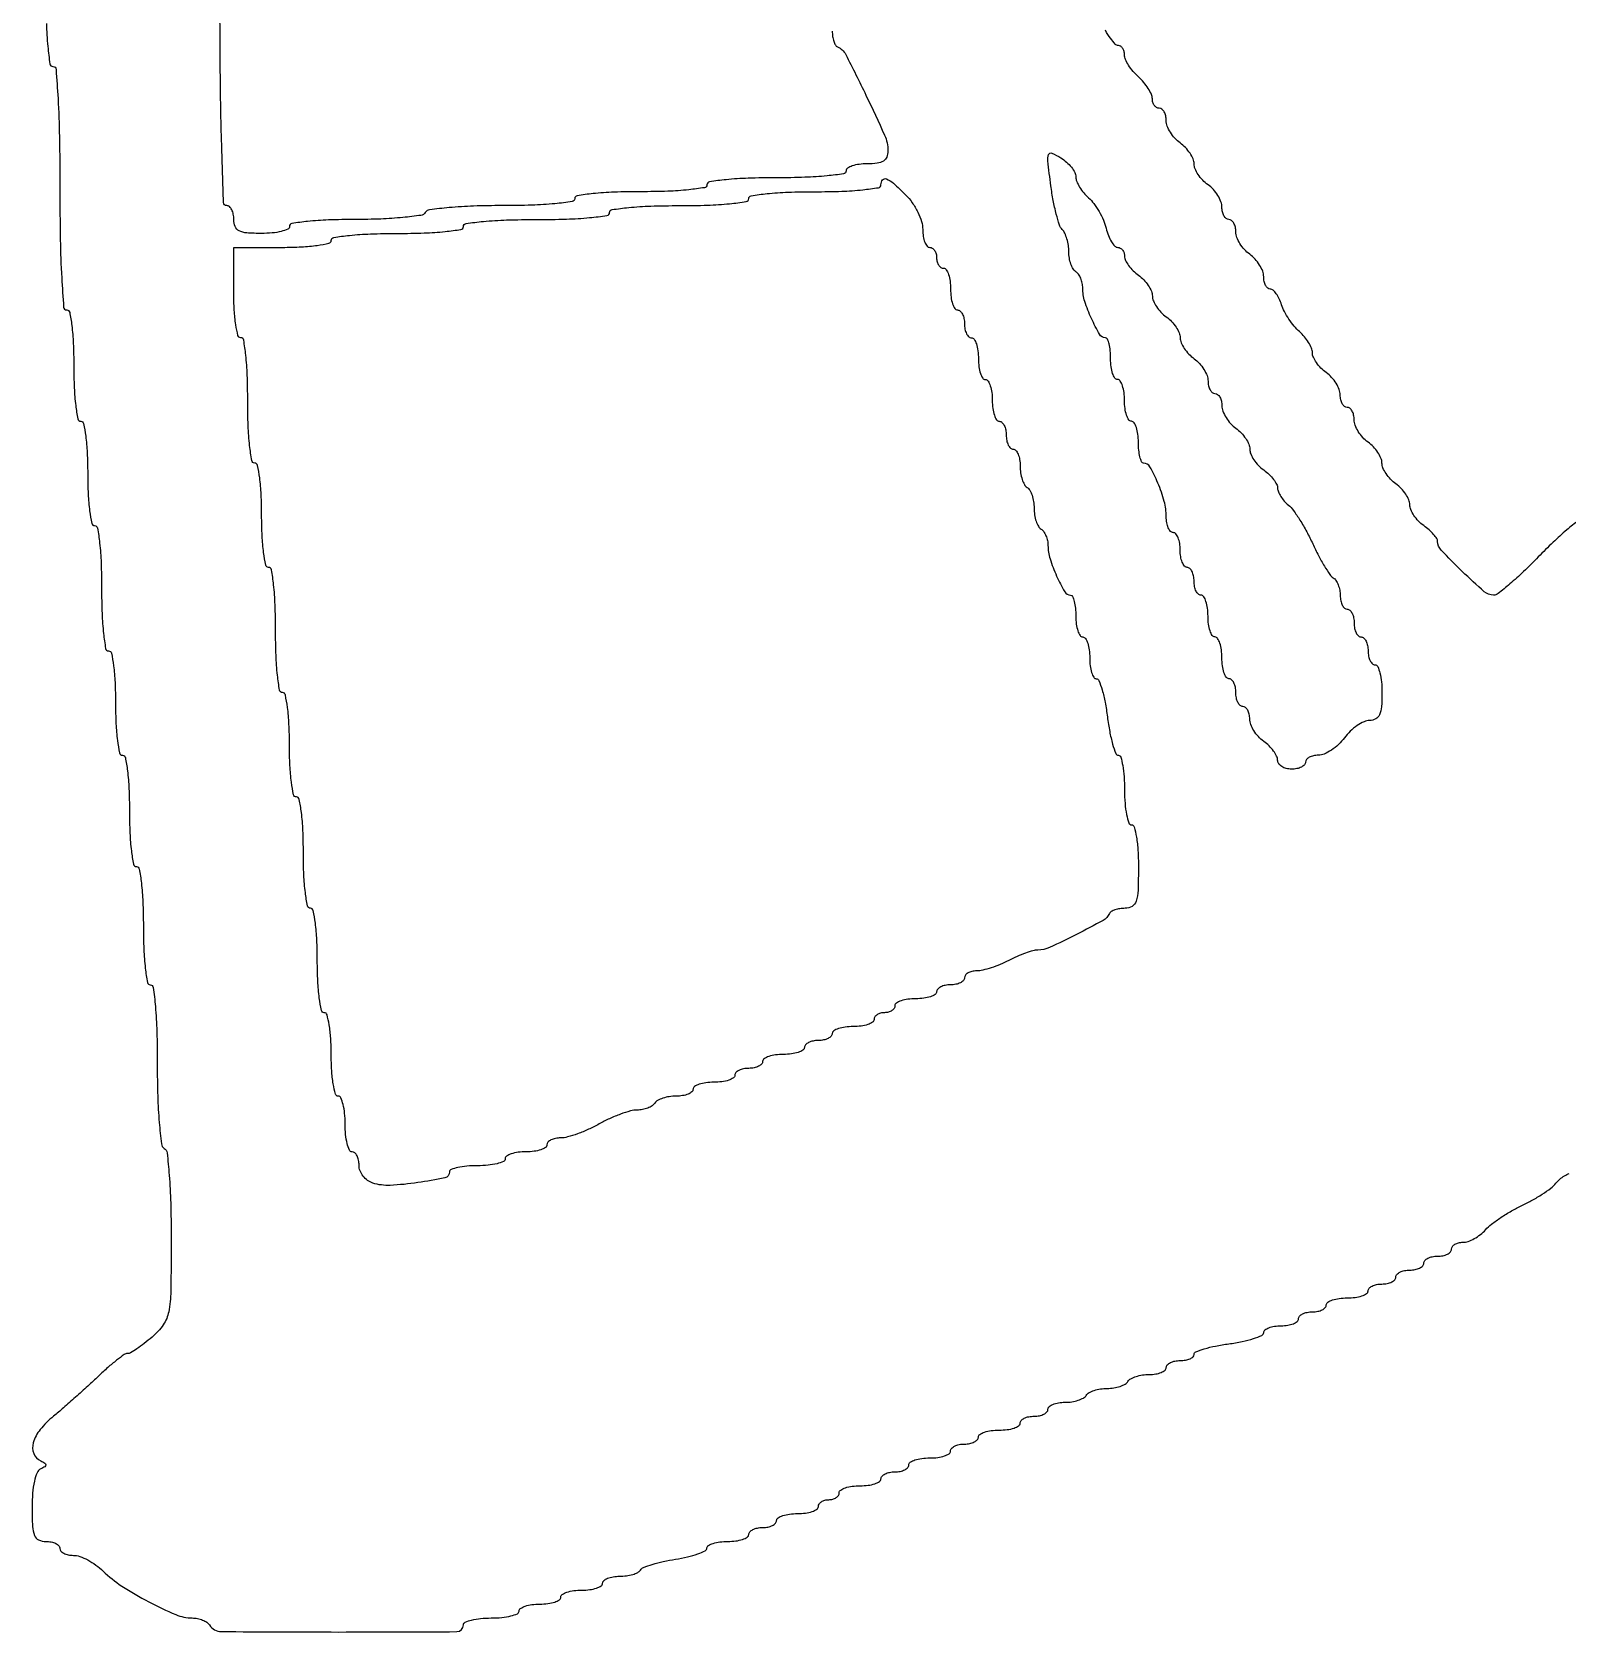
# Model space of a CAD drawing. Extents: x 70 to 555, y 314 to 2123.
# Drawn here: x 70 to 290.7, y 314 to 544 of the extents above; entities that cross this region are included whole.
import ezdxf

# ---------------------------------------------------------------- set-up
doc = ezdxf.new("R2010")
doc.units = 0

msp = doc.modelspace()

# ---------------------------------------------------------------- linework, layer by layer
for points in [[(70.501511, 1876.502276, 0.000005), (70.25038, 1712.125, 0.000282)], [(70.25038, 724.875, 0.000005), (70.501511, 560.497724, 0.413763)], [(185, 544.083333, 0.036404), (185.055268, 543.325242, 0.044078), (185.220313, 542.631771, 0.049842), (185.461515, 542.093607, 0.15923), (185.75, 541.833333, -0.171211), (186.936917, 540.711178, -0.005848), (189.838863, 534.892152, -0.007892), (192.516413, 529.132026, -0.105222), (193, 526.859535, -0.09604), (192.829189, 525.978465, -0.159566), (192.346673, 525.404961, -0.107935), (191.459185, 525.091178, -0.031212), (190, 525, 0.031626), (188.850749, 524.927234, 0.048861), (187.88125, 524.70625, 0.06271), (187.209557, 524.384262, 0.254951), (187, 524, -0.371083), (186.632804, 523.573367, -0.012451), (184.25, 523.275, -0.016864), (181.081547, 523.065757, -0.008055), (177, 523, 0.008055), (172.918453, 522.934243, 0.016864), (169.75, 522.725, 0.012451), (167.367196, 522.426633, 0.371083), (167, 522, -0.368504), (166.638562, 521.576184, -0.013417), (164.375, 521.276316, -0.017647), (161.360608, 521.066212, -0.008575), (157.5, 521, 0.008575), (153.639392, 520.933788, 0.017647), (150.625, 520.723684, 0.013417), (148.361438, 520.423816, 0.368504), (148, 520, -0.373154), (147.628089, 519.571055, -0.011677), (145.139754, 519.273944, -0.016228), (141.835465, 519.065391, -0.007645), (137.559017, 519, 0.008613), (133.446467, 518.929152, 0.013933), (129.954336, 518.711258, 0.008824), (127.130983, 518.405641, 0.226705), (126.5, 518, -0.223356), (125.889062, 517.601718, -0.009784), (123.298201, 517.292846, -0.014948), (120.114385, 517.072193, -0.009825), (116.440983, 517, 0.00864), (112.60645, 516.933731, 0.017744), (109.610246, 516.72352, 0.013538), (107.360727, 516.423469, 0.368182), (107, 516, -0.295869), (106.748945, 515.612873, -0.04382), (105.825, 515.29375, -0.037669), (104.532944, 515.07239, -0.023598), (103, 515, -0.017388), (100.849164, 515.074821, -0.098846), (99.75, 515.375, -0.184152), (99.195784, 515.978414, -0.094959), (99, 517, 0.048028), (98.926307, 517.765418, 0.068025), (98.70625, 518.4125, 0.088204), (98.381882, 518.848523, 0.191087), (98, 519, -0.403851), (97.526608, 519.456874, -0.001526), (97.257353, 527.75, -0.005325), (97.059586, 538.294378, -0.002026), (97, 553, 0.002026)], [(72.065344, 545.197465, 0.016146), (72.27381, 541.875, 0.011579), (72.570757, 539.372518, 0.373418), (73, 539, -0.391747), (73.452665, 538.581044, -0.005057), (73.735714, 534.375, -0.01008), (73.93798, 528.899317, -0.004191), (74, 521.5, 0.004191), (74.06202, 514.100683, 0.01008), (74.264286, 508.625, 0.005057), (74.547335, 504.418956, 0.391747), (75, 504, -0.358912), (75.413821, 503.659026, -0.01702), (75.71875, 501.75, -0.020476), (75.932089, 499.198174, -0.010616), (76, 496, 0.010616), (76.067911, 492.801826, 0.020476), (76.28125, 490.25, 0.01702), (76.586179, 488.340974, 0.358912), (77, 488, -0.354925), (77.409838, 487.667147, -0.018508), (77.716667, 485.875, -0.02162), (77.931377, 483.477527, -0.011522), (78, 480.5, 0.011522), (78.068623, 477.522473, 0.02162), (78.283333, 475.125, 0.018508), (78.590162, 473.332853, 0.354925), (79, 473, -0.365646), (79.420765, 472.64481, -0.014491), (79.722222, 470.5, -0.018502), (79.933283, 467.639727, -0.009164), (80, 464, 0.009164), (80.066717, 460.360273, 0.018502), (80.277778, 457.5, 0.014491), (80.579235, 455.35519, 0.365646), (81, 455, -0.354925), (81.409838, 454.667147, -0.018508), (81.716667, 452.875, -0.02162), (81.931377, 450.477527, -0.011522), (82, 447.5, 0.011522), (82.068623, 444.522473, 0.02162), (82.283333, 442.125, 0.018508), (82.590162, 440.332853, 0.354925), (83, 440, -0.358912), (83.413821, 439.659026, -0.01702), (83.71875, 437.75, -0.020476), (83.932089, 435.198174, -0.010616), (84, 432, 0.010616), (84.067911, 428.801826, 0.020476), (84.28125, 426.25, 0.01702), (84.586179, 424.340974, 0.358912), (85, 424, -0.362465), (85.417447, 423.651608, -0.015687), (85.720588, 421.625, -0.019442), (85.93272, 418.918912, -0.009838), (86, 415.5, 0.009838), (86.06728, 412.081088, 0.019442), (86.279412, 409.375, 0.015687), (86.582553, 407.348392, 0.362465), (87, 407, -0.377253), (87.433673, 406.618495, -0.010159), (87.728149, 403.889754, -0.014945), (87.935336, 400.277558, -0.006852), (88, 395.559017, 0.007657), (88.069716, 391.006769, 0.013028), (88.285356, 387.206428, 0.007969), (88.588077, 384.148471, 0.229563), (89, 383.5, -0.231161), (89.415456, 382.841558, -0.007479), (89.716499, 379.634012, -0.012507), (89.930913, 375.638431, -0.00715), (90, 370.807332, -0.003508), (89.944904, 362.954187, -0.043568), (89.644094, 359.989308, -0.106455), (88.865622, 358.14961, -0.0621), (87.25, 356.367571, -0.012998), (86.139614, 355.461715, -0.01705), (85.077708, 354.69684, -0.014628), (84.165365, 354.123753, -0.133293), (83.716667, 354.001221, 0.154824), (83.254146, 353.853691, 0.011246), (82.165415, 353.045671, 0.014882), (80.894318, 351.995045, 0.010682), (79.535811, 350.75, -0.005111), (78.013637, 349.323428, -0.003415), (76.243537, 347.720312, -0.003439), (74.506148, 346.189643, -0.006749), (73.099055, 345, 0.049173), (71.170745, 343.066965, 0.101685), (70.183827, 341.186156, 0.164703), (70.254642, 339.644781, 0.192783), (71.25, 338.583333, -0.029131), (71.85747, 338.255505, -0.260055), (72, 338, -0.260055), (71.85747, 337.744495, -0.029131), (71.25, 337.416667, 0.187865), (70.735149, 336.877971, 0.041998), (70.34322, 335.643503, 0.035345), (70.083999, 333.960426, 0.020541), (70, 331.916667, 0.011906), (70.065592, 329.162399, 0.084882), (70.351695, 327.864583, 0.189635), (70.955548, 327.230721, 0.109135), (72, 327, -0.048028), (72.765418, 326.926307, -0.068025), (73.4125, 326.70625, -0.088204), (73.848523, 326.381882, -0.191087), (74, 326, 0.187497), (74.148393, 325.618192, 0.089364), (74.574148, 325.29375, 0.069187), (75.206578, 325.073763, 0.049189), (75.954545, 325, -0.085777), (76.866857, 324.84233, -0.035974), (78.011643, 324.339063, -0.034246), (79.187011, 323.611032, -0.037664), (80.212751, 322.75, 0.049374), (82.909027, 320.59207, 0.022936), (86.780021, 318.321834, 0.020871), (90.656244, 316.483634, 0.100607), (93.035484, 316, -0.049149), (93.78764, 315.925885, -0.047291), (94.521109, 315.70625, -0.051043), (95.130118, 315.383397, -0.107351), (95.5, 315, 0.257952), (97.195217, 314.046584, 0.001857), (114.063983, 313.983931, 0.001594), (131.044192, 314.038077, 0.412347), (132, 315, -0.295869), (132.251055, 315.387127, -0.04382), (133.175, 315.70625, -0.037669), (134.467056, 315.92761, -0.023598), (136, 316, 0.023598), (137.532944, 316.07239, 0.037669), (138.825, 316.29375, 0.04382), (139.748945, 316.612873, 0.295869), (140, 317, -0.254951), (140.209557, 317.384262, -0.06271), (140.88125, 317.70625, -0.048861), (141.850749, 317.927234, -0.031626), (143, 318, 0.031626), (144.149251, 318.072766, 0.048861), (145.11875, 318.29375, 0.06271), (145.790443, 318.615738, 0.254951), (146, 319, -0.254951), (146.209557, 319.384262, -0.06271), (146.88125, 319.70625, -0.048861), (147.850749, 319.927234, -0.031626), (149, 320, 0.031626), (150.149251, 320.072766, 0.048861), (151.11875, 320.29375, 0.06271), (151.790443, 320.615738, 0.254951), (152, 321, -0.222681), (152.179376, 321.382793, -0.076538), (152.717039, 321.70625, -0.058208), (153.50628, 321.92683, -0.039081), (154.440983, 322, 0.033411), (155.41546, 322.065189, 0.038586), (156.325526, 322.259855, 0.042173), (157.053141, 322.543877, 0.141118), (157.428686, 322.884612, -0.161439), (157.884956, 323.266671, -0.019415), (159.140295, 323.708139, -0.021495), (160.719681, 324.122131, -0.016131), (162.487703, 324.445885, 0.019116), (164.216871, 324.773199, 0.029628), (165.674513, 325.199528, 0.029449), (166.749915, 325.657578, 0.284648), (167, 326.061273, -0.264469), (167.205442, 326.42251, -0.058401), (167.88125, 326.724249, -0.046207), (168.850628, 326.931785, -0.029649), (170, 327, 0.031626), (171.149251, 327.072766, 0.048861), (172.11875, 327.29375, 0.06271), (172.790443, 327.615738, 0.254951), (173, 328, -0.191087), (173.151477, 328.381882, -0.088204), (173.5875, 328.70625, -0.068025), (174.234582, 328.926307, -0.048028), (175, 329, 0.048028), (175.765418, 329.073693, 0.068025), (176.4125, 329.29375, 0.088204), (176.848523, 329.618118, 0.191087), (177, 330, -0.254951), (177.209557, 330.384262, -0.06271), (177.88125, 330.70625, -0.048861), (178.850749, 330.927234, -0.031626), (180, 331, 0.031626), (181.149251, 331.072766, 0.048861), (182.11875, 331.29375, 0.06271), (182.790443, 331.615738, 0.254951), (183, 332, -0.148195), (183.115568, 332.381354, -0.098894), (183.440625, 332.70625, -0.082425), (183.926543, 332.925306, -0.064853), (184.5, 333, 0.064853), (185.073457, 333.074694, 0.082425), (185.559375, 333.29375, 0.098894), (185.884432, 333.618646, 0.148195), (186, 334, -0.254951), (186.209557, 334.384262, -0.06271), (186.88125, 334.70625, -0.048861), (187.850749, 334.927234, -0.031626), (189, 335, 0.031626), (190.149251, 335.072766, 0.048861), (191.11875, 335.29375, 0.06271), (191.790443, 335.615738, 0.254951), (192, 336, -0.191087), (192.151477, 336.381882, -0.088204), (192.5875, 336.70625, -0.068025), (193.234582, 336.926307, -0.048028), (194, 337, 0.048028), (194.765418, 337.073693, 0.068025), (195.4125, 337.29375, 0.088204), (195.848523, 337.618118, 0.191087), (196, 338, -0.254951), (196.209557, 338.384262, -0.06271), (196.88125, 338.70625, -0.048861), (197.850749, 338.927234, -0.031626), (199, 339, 0.031626), (200.149251, 339.072766, 0.048861), (201.11875, 339.29375, 0.06271), (201.790443, 339.615738, 0.254951), (202, 340, -0.191087), (202.151477, 340.381882, -0.088204), (202.5875, 340.70625, -0.068025), (203.234582, 340.926307, -0.048028), (204, 341, 0.048028), (204.765418, 341.073693, 0.068025), (205.4125, 341.29375, 0.088204), (205.848523, 341.618118, 0.191087), (206, 342, -0.254951), (206.209557, 342.384262, -0.06271), (206.88125, 342.70625, -0.048861), (207.850749, 342.927234, -0.031626), (209, 343, 0.031626), (210.149251, 343.072766, 0.048861), (211.11875, 343.29375, 0.06271), (211.790443, 343.615738, 0.254951), (212, 344, -0.191087), (212.151477, 344.381882, -0.088204), (212.5875, 344.70625, -0.068025), (213.234582, 344.926307, -0.048028), (214, 345, 0.048028), (214.765418, 345.073693, 0.068025), (215.4125, 345.29375, 0.088204), (215.848523, 345.618118, 0.191087), (216, 346, -0.222681), (216.179376, 346.382793, -0.076538), (216.717039, 346.70625, -0.058208), (217.50628, 346.92683, -0.039081), (218.440983, 347, 0.037634), (219.42066, 347.073842, 0.041396), (220.346475, 347.29375, 0.045439), (221.093337, 347.615492, 0.130646), (221.5, 348, -0.128561), (221.903211, 348.384387, -0.04604), (222.636189, 348.70625, -0.041947), (223.542916, 348.926129, -0.038534), (224.5, 349, 0.038534), (225.457084, 349.073871, 0.041947), (226.363811, 349.29375, 0.04604), (227.096789, 349.615613, 0.128561), (227.5, 350, -0.130646), (227.906663, 350.384508, -0.045439), (228.653525, 350.70625, -0.041396), (229.57934, 350.926158, -0.037634), (230.559017, 351, 0.039081), (231.49372, 351.07317, 0.058208), (232.282961, 351.29375, 0.076538), (232.820624, 351.617207, 0.222681), (233, 352, -0.191087), (233.151477, 352.381882, -0.088204), (233.5875, 352.70625, -0.068025), (234.234582, 352.926307, -0.048028), (235, 353, 0.041634), (235.765723, 353.063871, 0.061167), (236.4125, 353.255906, 0.08039), (236.851382, 353.537982, 0.212914), (237, 353.871169, -0.304395), (237.251618, 354.246182, -0.022778), (238.46875, 354.681269, -0.025401), (240.083633, 355.088414, -0.016076), (242, 355.405612, 0.017827), (243.916224, 355.729684, 0.027942), (245.53125, 356.157681, 0.026767), (246.732778, 356.621563, 0.295374), (247, 357.034443, -0.232033), (247.181456, 357.404404, -0.072685), (247.734375, 357.716368, -0.055436), (248.542568, 357.929475, -0.036781), (249.5, 358, 0.038131), (250.457356, 358.073116, 0.057076), (251.265625, 358.29375, 0.074992), (251.817169, 358.617064, 0.226478), (252, 359, -0.191087), (252.151477, 359.381882, -0.088204), (252.5875, 359.70625, -0.068025), (253.234582, 359.926307, -0.048028), (254, 360, 0.048028), (254.765418, 360.073693, 0.068025), (255.4125, 360.29375, 0.088204), (255.848523, 360.618118, 0.191087), (256, 361, -0.254951), (256.209557, 361.384262, -0.06271), (256.88125, 361.70625, -0.048861), (257.850749, 361.927234, -0.031626), (259, 362, 0.031626), (260.149251, 362.072766, 0.048861), (261.11875, 362.29375, 0.06271), (261.790443, 362.615738, 0.254951), (262, 363, -0.191087), (262.151477, 363.381882, -0.088204), (262.5875, 363.70625, -0.068025), (263.234582, 363.926307, -0.048028), (264, 364, 0.048028), (264.765418, 364.073693, 0.068025), (265.4125, 364.29375, 0.088204), (265.848523, 364.618118, 0.191087), (266, 365, -0.191087), (266.151477, 365.381882, -0.088204), (266.5875, 365.70625, -0.068025), (267.234582, 365.926307, -0.048028), (268, 366, 0.048028), (268.765418, 366.073693, 0.068025), (269.4125, 366.29375, 0.088204), (269.848523, 366.618118, 0.191087), (270, 367, -0.191087), (270.151477, 367.381882, -0.088204), (270.5875, 367.70625, -0.068025), (271.234582, 367.926307, -0.048028), (272, 368, 0.048028), (272.765418, 368.073693, 0.068025), (273.4125, 368.29375, 0.088204), (273.848523, 368.618118, 0.191087), (274, 369, -0.160289), (274.125502, 369.381426, -0.096675), (274.479607, 369.70625, -0.078271), (275.008301, 369.925629, -0.059344), (275.632705, 370, 0.085935), (276.374461, 370.128434, 0.040803), (277.260883, 370.529036, 0.038856), (278.14329, 371.11183, 0.044458), (278.882705, 371.800973, -0.045272), (279.75271, 372.609192, -0.01769), (281.086015, 373.566579, -0.01734), (282.610672, 374.507005, -0.020642), (284.11224, 375.282519, 0.018751), (285.587582, 376.037437, 0.017631), (287.033569, 376.915469, 0.017915), (288.259031, 377.784424, 0.056422), (288.984684, 378.481546, -0.042696), (289.557221, 379.062543, -0.039643), (290.233833, 379.553954, -0.042102), (290.90887, 379.892401, -0.095436)], [(292.23726, 473.769072, 0.009809), (290.548256, 472.384375, 0.013987), (288.579424, 470.607111, 0.009775), (286.457206, 468.5, -0.009593), (284.336506, 466.392859, -0.013765), (282.37235, 464.615625, -0.009535), (280.687472, 463.228195, -0.169037), (280.031773, 463, -0.182554), (278.702342, 463.502118, -0.011256), (275.541805, 466.415746, -0.01097), (272.508357, 469.472474, -0.192226), (272, 470.745907, 0.151025), (271.874869, 471.150732, 0.031553), (271.4125, 471.743234, 0.030445), (270.76566, 472.388505, 0.024702), (270, 473, -0.046192), (269.234835, 473.666838, -0.043436), (268.5875, 474.475876, -0.046457), (268.142914, 475.299139, -0.100918), (268, 476, 0.100918), (267.857086, 476.700861, 0.046457), (267.4125, 477.524124, 0.043436), (266.765165, 478.333162, 0.046192), (266, 479, -0.046192), (265.234835, 479.666838, -0.043436), (264.5875, 480.475876, -0.046457), (264.142914, 481.299139, -0.100918), (264, 482, 0.100918), (263.857086, 482.700861, 0.046457), (263.4125, 483.524124, 0.043436), (262.765165, 484.333162, 0.046192), (262, 485, -0.052224), (261.234851, 485.683198, -0.045499), (260.5875, 486.540724, -0.047927), (260.144747, 487.434551, -0.091287), (260, 488.220759, 0.054248), (259.925933, 488.901422, 0.073949), (259.70625, 489.477348, 0.093597), (259.381567, 489.863853, 0.173062), (259, 490, -0.173062), (258.618433, 490.136147, -0.093597), (258.29375, 490.522652, -0.073949), (258.074067, 491.098578, -0.054248), (258, 491.779241, 0.091287), (257.855253, 492.565449, 0.047927), (257.4125, 493.459276, 0.045499), (256.765149, 494.316802, 0.052224), (256, 495, -0.042098), (255.234793, 495.655949, -0.041686), (254.5875, 496.432831, -0.044932), (254.141194, 497.209565, -0.108353), (254, 497.853464, 0.098169), (253.870011, 498.509148, 0.039648), (253.45452, 499.325731, 0.037281), (252.853599, 500.159578, 0.038841), (252.143047, 500.882705, -0.040891), (251.379974, 501.665667, -0.026189), (250.622884, 502.685857, -0.02628), (249.982083, 503.770763, -0.04381), (249.575659, 504.75, 0.035336), (249.235165, 505.611268, 0.045935), (248.79996, 506.339063, 0.053433), (248.340279, 506.845031, 0.183657), (247.932612, 507, -0.183739), (247.5766, 507.135398, -0.090535), (247.273955, 507.522652, -0.070413), (247.068862, 508.098413, -0.050444), (247, 508.779241, 0.091287), (246.855253, 509.565449, 0.047927), (246.4125, 510.459276, 0.045499), (245.765149, 511.316802, 0.052224), (245, 512, -0.052224), (244.234851, 512.683198, -0.045499), (243.5875, 513.540724, -0.047927), (243.144747, 514.434551, -0.091287), (243, 515.220759, 0.054248), (242.925933, 515.901422, 0.073949), (242.70625, 516.477348, 0.093597), (242.381567, 516.863853, 0.173062), (242, 517, -0.173062), (241.618433, 517.136147, -0.093597), (241.29375, 517.522652, -0.073949), (241.074067, 518.098578, -0.054248), (241, 518.779241, 0.091287), (240.855253, 519.565449, 0.047927), (240.4125, 520.459276, 0.045499), (239.765149, 521.316802, 0.052224), (239, 522, -0.046192), (238.234835, 522.666838, -0.043436), (237.5875, 523.475876, -0.046457), (237.142914, 524.299139, -0.100918), (237, 525, 0.100918), (236.857086, 525.700861, 0.046457), (236.4125, 526.524124, 0.043436), (235.765165, 527.333162, 0.046192), (235, 528, -0.052224), (234.234851, 528.683198, -0.045499), (233.5875, 529.540724, -0.047927), (233.144747, 530.434551, -0.091287), (233, 531.220759, 0.054248), (232.925933, 531.901422, 0.073949), (232.70625, 532.477348, 0.093597), (232.381567, 532.863853, 0.173062), (232, 533, -0.133491), (231.618656, 533.103659, -0.100499), (231.29375, 533.395097, -0.087472), (231.075135, 533.831048, -0.072708), (231, 534.345012, 0.105367), (230.863329, 534.98636, 0.036283), (230.4125, 535.826608, 0.034148), (229.765355, 536.70814, 0.033439), (229, 537.5, -0.033439), (228.234645, 538.29186, -0.034148), (227.5875, 539.173392, -0.036283), (227.136671, 540.01364, -0.105367), (227, 540.654988, 0.064048), (226.933858, 541.169217, 0.081851), (226.73972, 541.604903, 0.098633), (226.451849, 541.896395, 0.149861), (226.113941, 542, -0.213743), (225.674903, 542.196668, -0.025566), (224.991868, 543.045863, -0.026843), (224.250089, 544.196589, -0.018963)]]:
    msp.add_lwpolyline(points, format="xyb")
for points in [[(220, 523.126749, 0.098271), (220.128593, 522.47879, 0.03926), (220.540529, 521.668457, 0.036926), (221.13599, 520.838955, 0.03835), (221.840099, 520.117295, -0.052398), (222.594472, 519.299455, -0.0293), (223.339111, 518.167268, -0.028923), (223.964761, 516.921293, -0.041392), (224.359151, 515.75, 0.031611), (224.690945, 514.697021, 0.04368), (225.126815, 513.807812, 0.051049), (225.595406, 513.185065, 0.208889), (226.019052, 513, -0.129515), (226.393142, 512.901447, -0.100695), (226.711847, 512.624223, -0.088817), (226.92617, 512.209524, -0.075101), (227, 511.720759, 0.115942), (227.139145, 511.128761, 0.043072), (227.5875, 510.393849, 0.039803), (228.234732, 509.646083, 0.038332), (229, 509, -0.046192), (229.765165, 508.333162, -0.043436), (230.4125, 507.524124, -0.046457), (230.857086, 506.700861, -0.100918), (231, 506, 0.100918), (231.142914, 505.299139, 0.046457), (231.5875, 504.475876, 0.043436), (232.234835, 503.666838, 0.046192), (233, 503, -0.046192), (233.765165, 502.333162, -0.043436), (234.4125, 501.524124, -0.046457), (234.857086, 500.700861, -0.100918), (235, 500, 0.100918), (235.142914, 499.299139, 0.046457), (235.5875, 498.475876, 0.043436), (236.234835, 497.666838, 0.046192), (237, 497, -0.052224), (237.765149, 496.316802, -0.045499), (238.4125, 495.459276, -0.047927), (238.855253, 494.565449, -0.091287), (239, 493.779241, 0.054248), (239.074067, 493.098578, 0.073949), (239.29375, 492.522652, 0.093597), (239.618433, 492.136147, 0.173062), (240, 492, -0.173062), (240.381567, 491.863853, -0.093597), (240.70625, 491.477348, -0.073949), (240.925933, 490.901422, -0.054248), (241, 490.220759, 0.091287), (241.144747, 489.434551, 0.047927), (241.5875, 488.540724, 0.045499), (242.234851, 487.683198, 0.052224), (243, 487, -0.046192), (243.765165, 486.333162, -0.043436), (244.4125, 485.524124, -0.046457), (244.857086, 484.700861, -0.100918), (245, 484, 0.100918), (245.142914, 483.299139, 0.046457), (245.5875, 482.475876, 0.043436), (246.234835, 481.666838, 0.046192), (247, 481, -0.034811), (247.765345, 480.363017, -0.037787), (248.4125, 479.642119, -0.040875), (248.8633, 478.945428, -0.123777), (249, 478.401685, 0.100662), (249.108729, 477.867084, 0.041018), (249.455166, 477.206944, 0.038447), (249.956611, 476.536438, 0.039792), (250.549502, 475.958917, -0.062413), (251.273668, 475.186871, -0.016852), (252.216023, 473.794674, -0.01679), (253.187348, 472.128359, -0.016683), (254.046869, 470.397117, 0.012825), (254.866119, 468.714522, 0.015912), (255.717072, 467.195288, 0.014277), (256.499521, 465.977116, 0.10481), (256.997367, 465.501627, -0.111196), (257.381924, 465.124943, -0.050305), (257.705476, 464.493828, -0.04637), (257.925726, 463.729416, -0.046999), (258, 462.940983, 0.049547), (258.073784, 462.198222, 0.069539), (258.29375, 461.570164, 0.089706), (258.618213, 461.147465, 0.186414), (259, 461, -0.191087), (259.381882, 460.848523, -0.088204), (259.70625, 460.4125, -0.068025), (259.926307, 459.765418, -0.048028), (260, 459, 0.048028), (260.073693, 458.234582, 0.068025), (260.29375, 457.5875, 0.088204), (260.618118, 457.151477, 0.191087), (261, 457, -0.191087), (261.381882, 456.848523, -0.088204), (261.70625, 456.4125, -0.068025), (261.926307, 455.765418, -0.048028), (262, 455, 0.048028), (262.073693, 454.234582, 0.068025), (262.29375, 453.5875, 0.088204), (262.618118, 453.151477, 0.191087), (263, 453, -0.295869), (263.387127, 452.748945, -0.04382), (263.70625, 451.825, -0.037669), (263.92761, 450.532944, -0.023598), (264, 449, -0.018468), (263.92458, 446.958813, -0.085507), (263.639834, 445.817327, -0.164162), (263.095021, 445.221236, -0.126898), (262.237349, 445, 0.107384), (261.428355, 444.824228, 0.043507), (260.440984, 444.265625, 0.040452), (259.445909, 443.45654, 0.040809), (258.597276, 442.5, -0.042925), (257.741419, 441.54349, -0.041403), (256.724994, 440.734375, -0.044386), (255.706852, 440.177038, -0.1034), (254.859927, 440, 0.051796), (254.148286, 439.926081, 0.071701), (253.546354, 439.70625, 0.091706), (253.141851, 439.381669, 0.179822), (253, 439, -0.191087), (252.848523, 438.618118, -0.088204), (252.4125, 438.29375, -0.068025), (251.765418, 438.073693, -0.048028), (251, 438, -0.062099), (250.235262, 438.095347, -0.080414), (249.5875, 438.375777, -0.097914), (249.153955, 438.791362, -0.154036), (249, 439.279241, 0.115942), (248.860855, 439.871239, 0.043072), (248.4125, 440.606151, 0.039803), (247.765268, 441.353917, 0.038332), (247, 442, -0.052224), (246.234851, 442.683198, -0.045499), (245.5875, 443.540724, -0.047927), (245.144747, 444.434551, -0.091287), (245, 445.220759, 0.054248), (244.925933, 445.901422, 0.073949), (244.70625, 446.477348, 0.093597), (244.381567, 446.863853, 0.173062), (244, 447, -0.191087), (243.618118, 447.151477, -0.088204), (243.29375, 447.5875, -0.068025), (243.073693, 448.234582, -0.048028), (243, 449, 0.048028), (242.926307, 449.765418, 0.068025), (242.70625, 450.4125, 0.088204), (242.381882, 450.848523, 0.191087), (242, 451, -0.254951), (241.615738, 451.209557, -0.06271), (241.29375, 451.88125, -0.048861), (241.072766, 452.850749, -0.031626), (241, 454, 0.031626), (240.927234, 455.149251, 0.048861), (240.70625, 456.11875, 0.06271), (240.384262, 456.790443, 0.254951), (240, 457, -0.254951), (239.615738, 457.209557, -0.06271), (239.29375, 457.88125, -0.048861), (239.072766, 458.850749, -0.031626), (239, 460, 0.031626), (238.927234, 461.149251, 0.048861), (238.70625, 462.11875, 0.06271), (238.384262, 462.790443, 0.254951), (238, 463, -0.191087), (237.618118, 463.151477, -0.088204), (237.29375, 463.5875, -0.068025), (237.073693, 464.234582, -0.048028), (237, 465, 0.048028), (236.926307, 465.765418, 0.068025), (236.70625, 466.4125, 0.088204), (236.381882, 466.848523, 0.191087), (236, 467, -0.226478), (235.617064, 467.182831, -0.074992), (235.29375, 467.734375, -0.057076), (235.073116, 468.542644, -0.038131), (235, 469.5, 0.038131), (234.926884, 470.457356, 0.057076), (234.70625, 471.265625, 0.074992), (234.382936, 471.817169, 0.226478), (234, 472, -0.213251), (233.617529, 472.170897, -0.08026), (233.29375, 472.675812, -0.061063), (233.073311, 473.419806, -0.041543), (233, 474.300635, 0.066591), (232.707165, 476.48965, 0.033466), (231.794285, 479.129987, 0.027665), (230.65687, 481.454261, 0.268694), (229.75, 481.992198, -0.293605), (229.459613, 482.183099, -0.043455), (229.220313, 482.878958, -0.037521), (229.054307, 483.84975, -0.023593), (229, 485, 0.031626), (228.927234, 486.149251, 0.048861), (228.70625, 487.11875, 0.06271), (228.384262, 487.790443, 0.254951), (228, 488, -0.254951), (227.615738, 488.209557, -0.06271), (227.29375, 488.88125, -0.048861), (227.072766, 489.850749, -0.031626), (227, 491, 0.031626), (226.927234, 492.149251, 0.048861), (226.70625, 493.11875, 0.06271), (226.384262, 493.790443, 0.254951), (226, 494, -0.254951), (225.615738, 494.209557, -0.06271), (225.29375, 494.88125, -0.048861), (225.072766, 495.850749, -0.031626), (225, 497, 0.023593), (224.945693, 498.15025, 0.037521), (224.779687, 499.121042, 0.043455), (224.540387, 499.816901, 0.293605), (224.25, 500.007802, -0.265512), (223.410712, 500.498936, -0.023691), (222.249387, 502.757557, -0.030124), (221.29405, 505.24035, -0.076924), (221, 507.140348, 0.051928), (220.925851, 507.852387, 0.048368), (220.70625, 508.551913, 0.051823), (220.383233, 509.13706, 0.102676), (220, 509.5, -0.123387), (219.615893, 509.894786, -0.047457), (219.29375, 510.594775, -0.0433), (219.073939, 511.455898, -0.040867), (219, 512.359017, 0.037258), (218.930778, 513.286674, 0.034271), (218.724365, 514.220774, 0.036052), (218.422203, 515.028264, 0.087492), (218.061669, 515.55, -0.115998), (217.656922, 516.212752, -0.015566), (217.19236, 517.791608, -0.017294), (216.757979, 519.730015, -0.013769), (216.419976, 521.846963, -0.004021), (215.979872, 525.41428, -0.115293), (216.085264, 526.327779, -0.43226), (216.56129, 526.534875, -0.038167), (217.858307, 525.856416, -0.042722), (218.677698, 525.241696, -0.04415), (219.370878, 524.502854, -0.048229), (219.848555, 523.755796, -0.118681)], [(195.545455, 520.545455, -0.045294), (196.484837, 519.418504, -0.037017), (197.278977, 518.064205, -0.038394), (197.824198, 516.697555, -0.075857), (198, 515.545455, 0.037431), (198.073077, 514.570652, 0.056229), (198.29375, 513.747727, 0.073811), (198.616952, 513.185448, 0.229337), (199, 513, -0.148195), (199.381354, 512.884432, -0.098894), (199.70625, 512.559375, -0.082425), (199.925306, 512.073457, -0.064853), (200, 511.5, 0.064853), (200.074694, 510.926543, 0.082425), (200.29375, 510.440625, 0.098894), (200.618646, 510.115568, 0.148195), (201, 510, -0.254951), (201.384262, 509.790443, -0.06271), (201.70625, 509.11875, -0.048861), (201.927234, 508.149251, -0.031626), (202, 507, 0.031626), (202.072766, 505.850749, 0.048861), (202.29375, 504.88125, 0.06271), (202.615738, 504.209557, 0.254951), (203, 504, -0.191087), (203.381882, 503.848523, -0.088204), (203.70625, 503.4125, -0.068025), (203.926307, 502.765418, -0.048028), (204, 502, 0.048028), (204.073693, 501.234582, 0.068025), (204.29375, 500.5875, 0.088204), (204.618118, 500.151477, 0.191087), (205, 500, -0.254951), (205.384262, 499.790443, -0.06271), (205.70625, 499.11875, -0.048861), (205.927234, 498.149251, -0.031626), (206, 497, 0.031626), (206.072766, 495.850749, 0.048861), (206.29375, 494.88125, 0.06271), (206.615738, 494.209557, 0.254951), (207, 494, -0.254951), (207.384262, 493.790443, -0.06271), (207.70625, 493.11875, -0.048861), (207.927234, 492.149251, -0.031626), (208, 491, 0.031626), (208.072766, 489.850749, 0.048861), (208.29375, 488.88125, 0.06271), (208.615738, 488.209557, 0.254951), (209, 488, -0.191087), (209.381882, 487.848523, -0.088204), (209.70625, 487.4125, -0.068025), (209.926307, 486.765418, -0.048028), (210, 486, 0.048028), (210.073693, 485.234582, 0.068025), (210.29375, 484.5875, 0.088204), (210.618118, 484.151477, 0.191087), (211, 484, -0.222681), (211.382793, 483.820624, -0.076538), (211.70625, 483.282961, -0.058208), (211.92683, 482.49372, -0.039081), (212, 481.559017, 0.037634), (212.073842, 480.57934, 0.041396), (212.29375, 479.653525, 0.045439), (212.615492, 478.906663, 0.130646), (213, 478.5, -0.128561), (213.384387, 478.096789, -0.04604), (213.70625, 477.363811, -0.041947), (213.926129, 476.457084, -0.038534), (214, 475.5, 0.038534), (214.073871, 474.542916, 0.041947), (214.29375, 473.636189, 0.04604), (214.615613, 472.903211, 0.128561), (215, 472.5, -0.102676), (215.383233, 472.13706, -0.051823), (215.70625, 471.551913, -0.048368), (215.925851, 470.852387, -0.051928), (216, 470.140348, 0.076924), (216.29405, 468.24035, 0.030124), (217.249387, 465.757557, 0.023691), (218.410712, 463.498936, 0.265512), (219.25, 463.007802, -0.293605), (219.540387, 462.816901, -0.043455), (219.779687, 462.121042, -0.037521), (219.945693, 461.15025, -0.023593), (220, 460, 0.031626), (220.072766, 458.850749, 0.048861), (220.29375, 457.88125, 0.06271), (220.615738, 457.209557, 0.254951), (221, 457, -0.254951), (221.384262, 456.790443, -0.06271), (221.70625, 456.11875, -0.048861), (221.927234, 455.149251, -0.031626), (222, 454, 0.029304), (222.067423, 452.850608, 0.045738), (222.272613, 451.88125, 0.057626), (222.57082, 451.20466, 0.266165), (222.928044, 451, -0.308806), (223.326286, 450.728114, -0.021775), (223.785334, 449.384375, -0.024745), (224.212813, 447.608068, -0.015598), (224.543267, 445.5, 0.014868), (224.870577, 443.39187, 0.02366), (225.288491, 441.615625, 0.020137), (225.734447, 440.263834, 0.312591), (226.115223, 440, -0.334851), (226.461509, 439.738805, -0.025803), (226.740097, 438.53125, -0.02715), (226.93618, 436.916702, -0.016644), (227, 435, 0.01883), (227.072205, 433.083446, 0.03053), (227.29375, 431.46875, 0.031449), (227.610183, 430.280551, 0.322437), (228, 430, -0.339565), (228.395008, 429.696775, -0.024068), (228.708333, 428.25, -0.025878), (228.928566, 426.316313, -0.015416), (229, 424, -0.008719), (228.940507, 420.588643, -0.068689), (228.670139, 419.032609, -0.17904), (228.085087, 418.284238, -0.139124), (227.083333, 418, 0.036404), (226.325242, 417.944732, 0.044078), (225.631771, 417.779688, 0.049842), (225.093607, 417.538485, 0.15923), (224.833333, 417.25, -0.163447), (223.936454, 416.272185, -0.008416), (220.095937, 414.235106, -0.010548), (216.243094, 412.375117, -0.107578), (214.519806, 412, 0.069135), (213.838843, 411.905391, 0.017252), (212.766511, 411.561185, 0.017298), (211.555631, 411.077976, 0.016612), (210.364307, 410.506161, -0.021857), (209.13926, 409.933887, -0.019755), (207.827328, 409.449327, -0.020209), (206.617584, 409.109451, -0.057552), (205.75, 409.006161, 0.055175), (205.080567, 408.929676, 0.074587), (204.514062, 408.70806, 0.093877), (204.133974, 408.382023, 0.170265), (204, 408, -0.191087), (203.848523, 407.618118, -0.088204), (203.4125, 407.29375, -0.068025), (202.765418, 407.073693, -0.048028), (202, 407, 0.048028), (201.234582, 406.926307, 0.068025), (200.5875, 406.70625, 0.088204), (200.151477, 406.381882, 0.191087), (200, 406, -0.254951), (199.790443, 405.615738, -0.06271), (199.11875, 405.29375, -0.048861), (198.149251, 405.072766, -0.031626), (197, 405, 0.031626), (195.850749, 404.927234, 0.048861), (194.88125, 404.70625, 0.06271), (194.209557, 404.384262, 0.254951), (194, 404, -0.148195), (193.884432, 403.618646, -0.098894), (193.559375, 403.29375, -0.082425), (193.073457, 403.074694, -0.064853), (192.5, 403, 0.064853), (191.926543, 402.925306, 0.082425), (191.440625, 402.70625, 0.098894), (191.115568, 402.381354, 0.148195), (191, 402, -0.254951), (190.790443, 401.615738, -0.06271), (190.11875, 401.29375, -0.048861), (189.149251, 401.072766, -0.031626), (188, 401, 0.031626), (186.850749, 400.927234, 0.048861), (185.88125, 400.70625, 0.06271), (185.209557, 400.384262, 0.254951), (185, 400, -0.191087), (184.848523, 399.618118, -0.088204), (184.4125, 399.29375, -0.068025), (183.765418, 399.073693, -0.048028), (183, 399, 0.048028), (182.234582, 398.926307, 0.068025), (181.5875, 398.70625, 0.088204), (181.151477, 398.381882, 0.191087), (181, 398, -0.254951), (180.790443, 397.615738, -0.06271), (180.11875, 397.29375, -0.048861), (179.149251, 397.072766, -0.031626), (178, 397, 0.031626), (176.850749, 396.927234, 0.048861), (175.88125, 396.70625, 0.06271), (175.209557, 396.384262, 0.254951), (175, 396, -0.191087), (174.848523, 395.618118, -0.088204), (174.4125, 395.29375, -0.068025), (173.765418, 395.073693, -0.048028), (173, 395, 0.048028), (172.234582, 394.926307, 0.068025), (171.5875, 394.70625, 0.088204), (171.151477, 394.381882, 0.191087), (171, 394, -0.254951), (170.790443, 393.615738, -0.06271), (170.11875, 393.29375, -0.048861), (169.149251, 393.072766, -0.031626), (168, 393, 0.031626), (166.850749, 392.927234, 0.048861), (165.88125, 392.70625, 0.06271), (165.209557, 392.384262, 0.254951), (165, 392, -0.222681), (164.820624, 391.617207, -0.076538), (164.282961, 391.29375, -0.058208), (163.49372, 391.07317, -0.039081), (162.559017, 391, 0.037634), (161.57934, 390.926158, 0.041396), (160.653525, 390.70625, 0.045439), (159.906663, 390.384508, 0.130646), (159.5, 390, -0.11012), (159.125941, 389.616496, -0.05052), (158.502285, 389.29375, -0.046631), (157.748074, 389.07409, -0.047589), (156.971399, 389, 0.067431), (155.999758, 388.868364, 0.020286), (154.576067, 388.4125, 0.019929), (153.003493, 387.765531, 0.020403), (151.5, 387, -0.020986), (149.992166, 386.234469, -0.020208), (148.406597, 385.5875, -0.020615), (146.965141, 385.132463, -0.066235), (145.969584, 385, 0.048799), (145.215843, 384.926261, 0.068799), (144.578565, 384.70625, 0.088982), (144.149417, 384.381832, 0.188692), (144, 384, -0.254951), (143.790443, 383.615738, -0.06271), (143.11875, 383.29375, -0.048861), (142.149251, 383.072766, -0.031626), (141, 383, 0.031626), (139.850749, 382.927234, 0.048861), (138.88125, 382.70625, 0.06271), (138.209557, 382.384262, 0.254951), (138, 382, -0.295869), (137.748945, 381.612873, -0.04382), (136.825, 381.29375, -0.037669), (135.532944, 381.07239, -0.023598), (134, 381, 0.020887), (132.466879, 380.935927, 0.033651), (131.175, 380.739603, 0.036818), (130.237029, 380.457972, 0.310844), (130, 380.113544, -0.353497), (129.314979, 379.265699, -0.016637), (125.442732, 378.567551, -0.02407), (121.471578, 378.181229, -0.089281), (118.986916, 378.504153, -0.081617), (118.227542, 378.890084, -0.06969), (117.583657, 379.517235, -0.071277), (117.149019, 380.281484, -0.09397), (117, 381.067388, 0.04977), (116.926202, 381.806935, 0.069758), (116.70625, 382.432295, 0.089917), (116.381774, 382.853109, 0.185742), (116, 383, -0.295869), (115.612873, 383.251055, -0.04382), (115.29375, 384.175, -0.037669), (115.07239, 385.467056, -0.023598), (115, 387, 0.023598), (114.92761, 388.532944, 0.037669), (114.70625, 389.825, 0.04382), (114.387127, 390.748945, 0.295869), (114, 391, -0.339565), (113.604992, 391.303225, -0.024068), (113.291667, 392.75, -0.025878), (113.071434, 394.683687, -0.015416), (113, 397, 0.015416), (112.928566, 399.316313, 0.025878), (112.708333, 401.25, 0.024068), (112.395008, 402.696775, 0.339565), (112, 403, -0.354925), (111.590162, 403.332853, -0.018508), (111.283333, 405.125, -0.02162), (111.068623, 407.522473, -0.011522), (111, 410.5, 0.011522), (110.931377, 413.477527, 0.02162), (110.716667, 415.875, 0.018508), (110.409838, 417.667147, 0.354925), (110, 418, -0.358912), (109.586179, 418.340974, -0.01702), (109.28125, 420.25, -0.020476), (109.067911, 422.801826, -0.010616), (109, 426, 0.010616), (108.932089, 429.198174, 0.020476), (108.71875, 431.75, 0.01702), (108.413821, 433.659026, 0.358912), (108, 434, -0.354925), (107.590162, 434.332853, -0.018508), (107.283333, 436.125, -0.02162), (107.068623, 438.522473, -0.011522), (107, 441.5, 0.011522), (106.931377, 444.477527, 0.02162), (106.716667, 446.875, 0.018508), (106.409838, 448.667147, 0.354925), (106, 449, -0.365646), (105.579235, 449.35519, -0.014491), (105.277778, 451.5, -0.018502), (105.066717, 454.360273, -0.009164), (105, 458, 0.009164), (104.933283, 461.639727, 0.018502), (104.722222, 464.5, 0.014491), (104.420765, 466.64481, 0.365646), (104, 467, -0.354925), (103.590162, 467.332853, -0.018508), (103.283333, 469.125, -0.02162), (103.068623, 471.522473, -0.011522), (103, 474.5, 0.011522), (102.931377, 477.477527, 0.02162), (102.716667, 479.875, 0.018508), (102.409838, 481.667147, 0.354925), (102, 482, -0.365646), (101.579235, 482.35519, -0.014491), (101.277778, 484.5, -0.018502), (101.066717, 487.360273, -0.009164), (101, 491, 0.009164), (100.933283, 494.639727, 0.018502), (100.722222, 497.5, 0.014491), (100.420765, 499.64481, 0.365646), (100, 500, -0.345347), (99.599474, 500.314102, -0.022017), (99.288462, 501.875, -0.024301), (99.070361, 503.963427, -0.013867), (99, 506.5), (99, 513), (106, 513, 0.01259), (108.756986, 513.069433, 0.022889), (111, 513.285714, 0.020168), (112.676067, 513.594567, 0.350432), (113, 514, -0.368504), (113.361438, 514.423816, -0.013417), (115.625, 514.723684, -0.017647), (118.639392, 514.933788, -0.008575), (122.5, 515, 0.008575), (126.360608, 515.066212, 0.017647), (129.375, 515.276316, 0.013417), (131.638562, 515.576184, 0.368504), (132, 516, -0.373418), (132.372518, 516.429243, -0.011579), (134.875, 516.72619, -0.016146), (138.197465, 516.934656, -0.007593), (142.5, 517, 0.007593), (146.802535, 517.065344, 0.016146), (150.125, 517.27381, 0.011579), (152.627482, 517.570757, 0.373418), (153, 518, -0.371083), (153.367196, 518.426633, -0.012451), (155.75, 518.725, -0.016864), (158.918453, 518.934243, -0.008055), (163, 519, 0.008055), (167.081547, 519.065757, 0.016864), (170.25, 519.275, 0.012451), (172.632804, 519.573367, 0.371083), (173, 520, -0.368504), (173.361438, 520.423816, -0.013417), (175.625, 520.723684, -0.017647), (178.639392, 520.933788, -0.008575), (182.5, 521, 0.008575), (186.360608, 521.066212, 0.017647), (189.375, 521.276316, 0.013417), (191.638562, 521.576184, 0.368504), (192, 522, -0.165413), (192.241508, 522.71004, -0.338172), (192.777824, 522.854368, -0.086661), (193.784044, 522.220421, -0.012576)]]:
    msp.add_lwpolyline(points, format="xyb", close=True)

doc.saveas('drawing.dxf')
